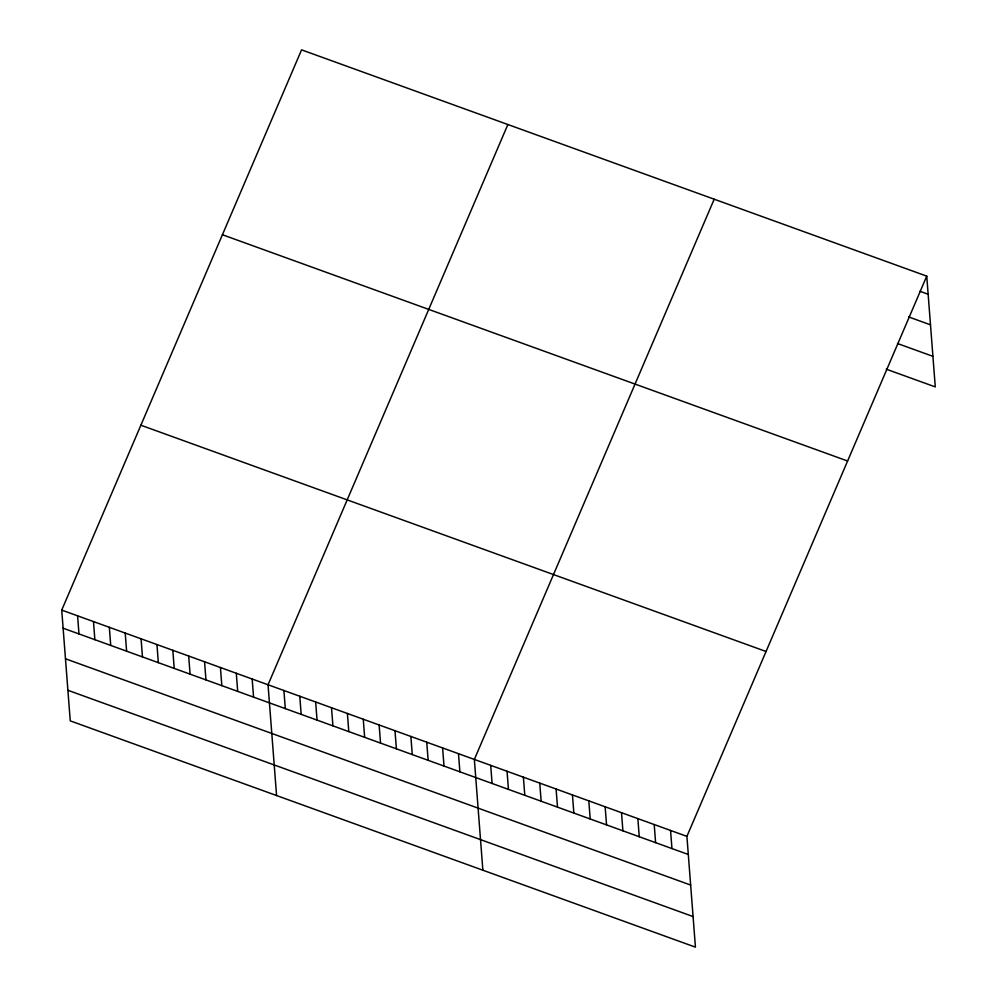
<?xml version="1.0" encoding="UTF-8"?>
<svg xmlns="http://www.w3.org/2000/svg" width="997" height="997" viewBox="0 0 997 997"><rect width="100%" height="100%" fill="white"/><g stroke="black" fill="none" stroke-linecap="round" stroke-linejoin="round"><path stroke-width="1.5" d="M926.749 276.144L686.908 836.371L695.432 947.15L70.251 720.856L61.727 610.089L301.568 49.85L926.749 276.144L935.273 386.911L886.221 369.164M507.872 124.525L268.043 684.765L276.568 795.531M714.188 199.201L474.348 759.44L482.872 870.207M919.969 291.286L928.145 294.252M908.691 316.934L930.5 324.835M897.499 343.516L932.918 356.34M222.418 234.731L847.6 461.013M140.876 425.208L766.057 651.502M61.727 610.089L686.908 836.371M63.123 628.197L688.304 854.491M65.478 658.78L690.659 885.062M67.896 690.285L693.089 916.567M670.557 830.451L671.953 848.572M654.206 824.544L655.602 842.652M637.856 818.624L639.251 836.732M621.505 812.705L622.901 830.813M605.154 806.785L606.55 824.893M588.803 800.865L590.199 818.973M572.452 794.945L573.848 813.053M556.102 789.026L557.497 807.134M539.751 783.106L541.147 801.227M523.4 777.186L524.796 795.307M507.049 771.267L508.445 789.387M490.698 765.36L492.094 783.468M458.483 753.695L459.879 771.803M442.606 747.949L444.001 766.057M426.741 742.204L428.137 760.312M410.864 736.459L412.26 754.567M394.999 730.714L396.395 748.822M379.134 724.969L380.518 743.077M363.257 719.223L364.653 737.331M347.392 713.478L348.788 731.599M331.515 707.733L332.911 725.853M315.65 701.988L317.046 720.108M299.773 696.255L301.169 714.363M283.908 690.51L285.304 708.618M252.166 679.019L253.562 697.127M236.301 673.274L237.697 691.382M220.424 667.529L221.82 685.637M204.559 661.784L205.955 679.892M188.682 656.038L190.078 674.146M172.817 650.293L174.213 668.401M156.953 644.548L158.336 662.656M141.076 638.803L142.471 656.911M125.211 633.058L126.607 651.178M109.334 627.312L110.729 645.433M93.469 621.567L94.865 639.688M77.592 615.834L78.987 633.942"/></g></svg>
